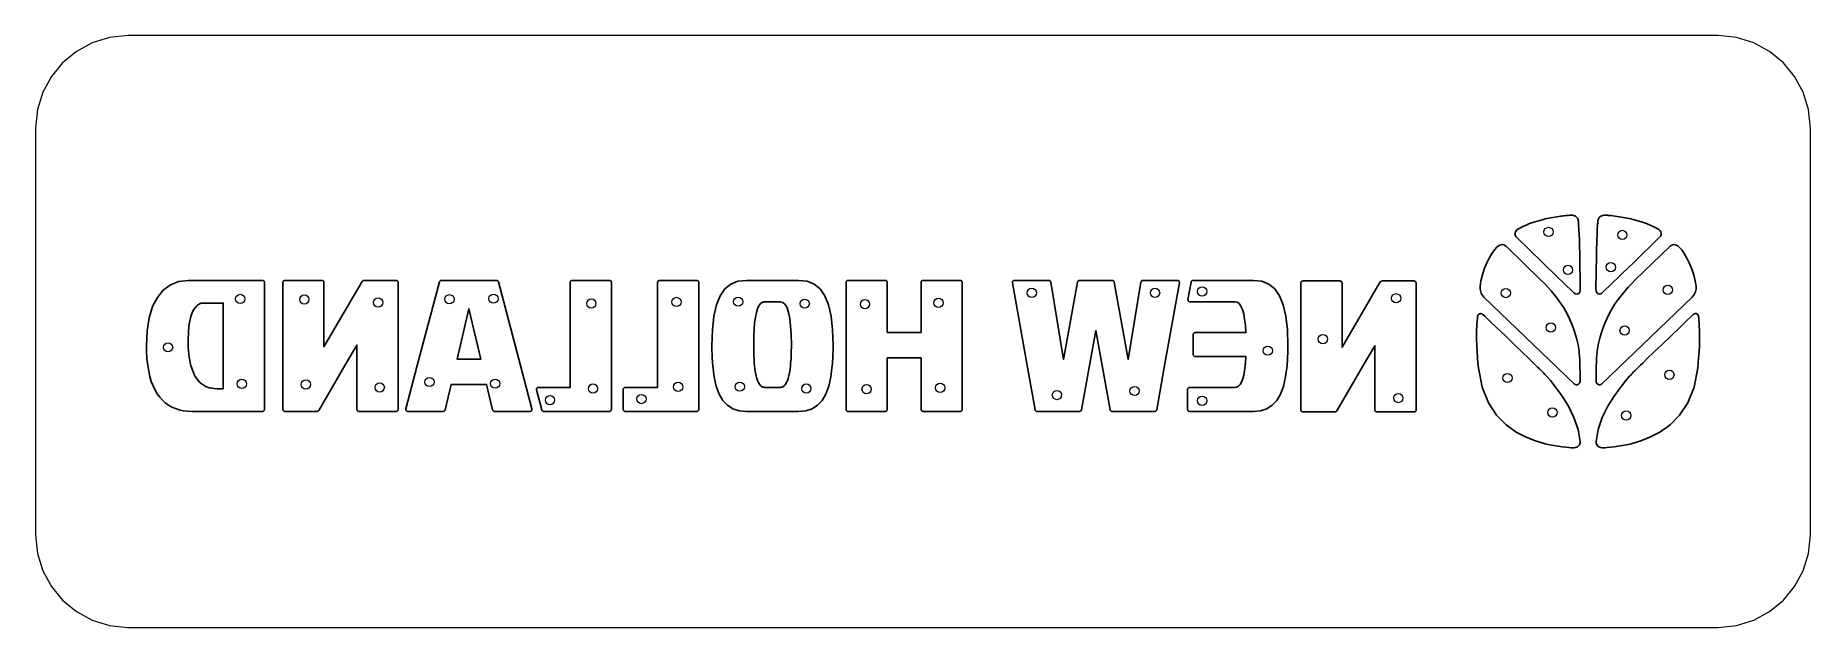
# Model space of a CAD drawing. Header units: millimetres. Extents: x -1219 to 1219, y -406 to 406.
import ezdxf

# ---------------------------------------------------------------- set-up
doc = ezdxf.new("R2010")
doc.units = ezdxf.units.MM
doc.header["$MEASUREMENT"] = 0
doc.layers.add('Layer 1', color=7, linetype='Continuous')

msp = doc.modelspace()

# ---------------------------------------------------------------- linework, layer by layer
at = {"layer": 'Layer 1', "color": 250, "lineweight": 20}
msp.add_lwpolyline([(1092.2, 406.4), (-1092.2, 406.4), (-1117.7116, 403.8079), (-1141.5117, 396.3789), (-1163.0794, 384.6339), (-1181.8938, 369.0938), (-1197.4339, 350.2794), (-1209.1789, 328.7117), (-1216.6079, 304.9116), (-1219.2, 279.4), (-1219.2, -279.4), (-1216.6079, -304.9116), (-1209.1789, -328.7117), (-1197.4339, -350.2794), (-1181.8938, -369.0938), (-1163.0794, -384.6339), (-1141.5117, -396.3789), (-1117.7116, -403.8079), (-1092.2, -406.4), (1092.2, -406.4), (1117.7116, -403.8079), (1141.5117, -396.3789), (1163.0794, -384.6339), (1181.8938, -369.0938), (1197.4339, -350.2794), (1209.1789, -328.7117), (1216.6079, -304.9116), (1219.2, -279.4), (1219.2, 279.4), (1216.6079, 304.9116), (1209.1789, 328.7117), (1197.4339, 350.2794), (1181.8938, 369.0938), (1163.0794, 384.6339), (1141.5117, 396.3789), (1117.7116, 403.8079), (1092.2, 406.4)], close=True, dxfattribs=at)
at = {"layer": 'Layer 1', "color": 7}
for points in [[(888.7835, 159.6406), (890.4608, 159.7309), (892.0691, 159.6334), (893.5857, 159.3559), (894.9884, 158.9065), (896.2547, 158.2931), (897.3622, 157.5238), (898.2885, 156.6066), (899.0112, 155.5494), (899.5069, 154.4895), (899.8699, 153.4031), (900.1249, 152.2822), (900.2968, 151.1192), (900.4103, 149.9062), (900.49, 148.6353), (900.5608, 147.2989), (900.6473, 145.8891), (901.0417, 139.9041), (901.3759, 133.3936), (901.6533, 126.7271), (901.8772, 120.274), (902.0509, 114.4036), (902.178, 109.4852), (902.2618, 105.8884), (902.3057, 103.9825), (902.8735, 58.3924), (902.6316, 55.5378), (901.9021, 53.518), (900.8091, 52.2281), (899.4767, 51.5631), (898.0292, 51.418), (896.5906, 51.6879), (895.2852, 52.2677), (894.237, 53.0524), (892.4649, 54.8109), (889.2066, 57.9846), (884.687, 62.3611), (879.1307, 67.7278), (872.7626, 73.8722), (865.8075, 80.5816), (858.4901, 87.6435), (851.0351, 94.8454), (815.3767, 129.3218), (814.5111, 130.2806), (813.8204, 131.3704), (813.3517, 132.5709), (813.1523, 133.8621), (813.2693, 135.2235), (813.75, 136.635), (814.6415, 138.0764), (815.991, 139.5273), (817.8704, 140.9532), (820.5857, 142.5635), (824.0993, 144.3188), (828.3738, 146.1797), (833.3717, 148.1065), (839.0555, 150.06), (845.3876, 152.0005), (852.3307, 153.8887), (854.6833, 154.4824), (857.1991, 155.0662), (859.8386, 155.6345), (862.5625, 156.1817), (865.3312, 156.7023), (868.1053, 157.1906), (870.8454, 157.6413), (873.5121, 158.0486), (875.4057, 158.3043), (877.3096, 158.545), (879.2209, 158.7701), (881.1367, 158.9789), (883.0542, 159.1707), (884.9705, 159.345), (886.8827, 159.501), (888.788, 159.638), (888.7835, 159.6406)], [(938.5783, 159.6425), (936.8887, 159.7329), (935.2769, 159.6353), (933.7633, 159.3578), (932.368, 158.9084), (931.1111, 158.295), (930.0129, 157.5257), (929.0934, 156.6085), (928.3729, 155.5513), (927.8703, 154.4915), (927.5037, 153.405), (927.2474, 152.2842), (927.0754, 151.1211), (926.962, 149.9081), (926.8813, 148.6373), (926.8074, 147.3009), (926.7145, 145.8911), (926.3183, 139.9061), (925.9799, 133.3956), (925.6979, 126.7291), (925.4707, 120.2759), (925.2967, 114.4055), (925.1743, 109.4871), (925.102, 105.8903), (925.0783, 103.9844), (924.5106, 58.3943), (924.7529, 55.5397), (925.4817, 53.5199), (926.5722, 52.23), (927.8994, 51.565), (929.3385, 51.42), (930.7645, 51.6898), (932.0526, 52.2696), (933.0779, 53.0544), (934.8503, 54.8109), (938.1097, 57.98), (942.6322, 62.3508), (948.1936, 67.7123), (954.57, 73.8537), (961.5374, 80.5639), (968.8717, 87.6321), (976.3489, 94.8474), (1011.9386, 129.3241), (1012.8049, 130.2829), (1013.4959, 131.3726), (1013.9647, 132.5732), (1014.1641, 133.8643), (1014.0471, 135.2258), (1013.5665, 136.6373), (1012.6752, 138.0786), (1011.3263, 139.5295), (1009.4469, 140.9554), (1006.732, 142.5658), (1003.2198, 144.3211), (998.9483, 146.1819), (993.9556, 148.1088), (988.2799, 150.0622), (981.9591, 152.0028), (975.0314, 153.891), (972.6662, 154.4847), (970.1457, 155.0685), (967.5064, 155.6368), (964.7848, 156.184), (962.0175, 156.7046), (959.2408, 157.1929), (956.4913, 157.6436), (953.8055, 158.0509), (950.7368, 158.4587), (947.8786, 158.7982), (945.2921, 159.0739), (943.0385, 159.29), (941.179, 159.4506), (939.775, 159.56), (938.8877, 159.6226), (938.5783, 159.6425)], [(801.5136, 116.4851), (848.7621, 70.7123), (853.7863, 65.6958), (858.4716, 60.7385), (862.8327, 55.8421), (866.884, 51.0081), (870.6403, 46.2381), (874.1161, 41.5335), (877.3261, 36.896), (880.2848, 32.3272), (884.2579, 25.3976), (888.1064, 17.5678), (891.7143, 9.0497), (894.9654, 0.0555), (897.7435, -9.203), (899.9324, -18.5136), (901.4162, -27.6643), (902.0785, -36.4432), (902.1028, -36.9475), (902.1662, -38.3678), (902.2546, -40.5653), (902.354, -43.4012), (902.4502, -46.7367), (902.5292, -50.4329), (902.5769, -54.3511), (902.5791, -58.3524), (902.6028, -59.7604), (902.6225, -61.1652), (902.636, -62.557), (902.6409, -63.9264), (902.6353, -65.2637), (902.6168, -66.5594), (902.5833, -67.804), (902.5326, -68.9878), (902.2435, -70.3996), (901.6036, -71.5304), (900.6989, -72.3757), (899.6154, -72.9314), (898.4392, -73.1931), (897.2563, -73.1564), (896.1526, -72.817), (895.2141, -72.1707), (770.6275, 47.2138), (769.0999, 48.8703), (767.861, 50.6368), (766.8905, 52.4891), (766.1682, 54.4029), (765.6738, 56.3541), (765.3873, 58.3184), (765.2883, 60.2716), (765.3566, 62.1895), (766.4284, 69.7079), (768.4068, 77.6191), (771.097, 85.613), (774.3039, 93.3792), (777.8327, 100.6072), (781.4884, 106.987), (785.0762, 112.208), (788.401, 115.96), (790.5061, 117.6433), (792.5014, 118.6923), (794.3752, 119.1929), (796.1159, 119.2314), (797.7118, 118.8935), (799.1511, 118.2655), (800.4223, 117.4333), (801.5136, 116.4829), (801.5136, 116.4851)], [(1025.8033, 116.4832), (978.5548, 70.7127), (973.532, 65.6961), (968.8518, 60.7389), (964.4988, 55.8425), (960.4575, 51.0085), (956.7126, 46.2384), (953.2485, 41.5339), (950.0499, 36.8964), (947.1012, 32.3275), (943.1049, 25.3979), (939.2399, 17.5681), (935.6222, 9.05), (932.3679, 0.0558), (929.593, -9.2027), (927.4136, -18.5133), (925.9458, -27.664), (925.3056, -36.4429), (925.2813, -36.9472), (925.2176, -38.3675), (925.1283, -40.565), (925.0273, -43.4009), (924.9284, -46.7364), (924.8455, -50.4326), (924.7923, -54.3508), (924.7827, -58.3521), (924.7436, -59.7601), (924.7125, -61.1648), (924.6911, -62.5567), (924.6808, -63.926), (924.6832, -65.2634), (924.7, -66.5591), (924.7326, -67.8037), (924.7827, -68.9875), (925.0946, -70.3993), (925.7517, -71.5301), (926.6687, -72.3754), (927.7603, -72.9311), (928.9415, -73.1928), (930.127, -73.1561), (931.2317, -72.8167), (932.1703, -72.1704), (1056.6878, 47.2141), (1058.2161, 48.8706), (1059.4555, 50.6371), (1060.4264, 52.4894), (1061.149, 54.4032), (1061.6434, 56.3544), (1061.9301, 58.3187), (1062.0292, 60.2719), (1061.961, 62.1898), (1060.9085, 69.7082), (1058.9395, 77.6195), (1056.2519, 85.6133), (1053.0436, 93.3795), (1049.5125, 100.6076), (1045.8564, 106.9873), (1042.2733, 112.2083), (1038.9611, 115.9603), (1036.8412, 117.6436), (1034.8346, 118.6926), (1032.9526, 119.1932), (1031.2064, 119.2317), (1029.6071, 118.8938), (1028.1661, 118.2658), (1026.8947, 117.4336), (1025.8039, 116.4832), (1025.8033, 116.4832)], [(-904.7587, -46.8982), (-904.7587, -106.852), (-904.8156, -107.4304), (-904.979, -107.9663), (-905.2384, -108.4492), (-905.5831, -108.8682), (-906.0023, -109.2128), (-906.4855, -109.4721), (-907.022, -109.6355), (-907.6011, -109.6924), (-1004.0057, -109.6921), (-1010.2197, -109.4507), (-1016.1251, -108.7279), (-1021.7183, -107.5263), (-1026.9955, -105.8483), (-1031.953, -103.6963), (-1036.5871, -101.0727), (-1040.8941, -97.9799), (-1044.8704, -94.4204), (-1048.6018, -90.2436), (-1051.989, -85.5565), (-1055.0311, -80.3623), (-1057.727, -74.6643), (-1060.0757, -68.4656), (-1062.0761, -61.7696), (-1063.7272, -54.5794), (-1065.0279, -46.8982), (-1065.43, -43.7053), (-1065.7837, -40.4335), (-1066.0874, -37.0823), (-1066.3396, -33.6515), (-1066.5385, -30.1408), (-1066.6827, -26.5498), (-1066.7703, -22.8784), (-1066.7999, -19.1261), (-1065.8333, 1.0185), (-1062.9747, 18.7925), (-1058.2859, 34.0988), (-1051.8287, 46.8401), (-1043.665, 56.9192), (-1033.8565, 64.239), (-1022.4651, 68.7021), (-1009.5526, 70.2114), (-907.5988, 70.2117), (-907.0205, 70.155), (-906.4849, 69.9924), (-906.0024, 69.735), (-905.5838, 69.394), (-905.2396, 68.9804), (-904.9807, 68.5055), (-904.8175, 67.9804), (-904.7607, 67.4162), (-904.7587, -46.8982)], [(-721.0152, -46.8962), (-721.0152, 67.4162), (-721.0719, 67.9805), (-721.2345, 68.5059), (-721.4919, 68.9811), (-721.833, 69.3951), (-722.2465, 69.7366), (-722.7214, 69.9943), (-723.2466, 70.1572), (-723.8108, 70.214), (-767.8096, 70.2136), (-768.1643, 70.1894), (-768.5115, 70.1184), (-768.8477, 70.0032), (-769.1694, 69.8462), (-769.473, 69.6498), (-769.755, 69.4165), (-770.012, 69.1489), (-770.2404, 68.8493), (-822.8757, -20.8756), (-822.8754, 67.4162), (-822.9322, 67.9805), (-823.095, 68.5059), (-823.3526, 68.9811), (-823.6939, 69.3951), (-824.1075, 69.7366), (-824.5824, 69.9943), (-825.1073, 70.1572), (-825.6709, 70.214), (-876.6458, 70.2136), (-877.2002, 70.1568), (-877.7145, 69.994), (-878.1783, 69.7363), (-878.5811, 69.3949), (-878.9126, 68.9809), (-879.1623, 68.5056), (-879.3198, 67.9802), (-879.3746, 67.4158), (-879.3746, -46.8982), (-879.3746, -106.852), (-879.3198, -107.4304), (-879.1623, -107.9663), (-878.9126, -108.4492), (-878.5811, -108.8682), (-878.1783, -109.2128), (-877.7145, -109.4721), (-877.2002, -109.6355), (-876.6458, -109.6924), (-832.5334, -109.6921), (-832.156, -109.6688), (-831.7923, -109.5997), (-831.4455, -109.4858), (-831.119, -109.3283), (-830.816, -109.1281), (-830.5397, -108.8865), (-830.2934, -108.6045), (-830.0803, -108.2832), (-794.1482, -46.8982), (-794.1485, -46.8982), (-777.5812, -18.672), (-777.6258, -46.8982), (-777.7394, -106.852), (-777.6758, -107.4304), (-777.4944, -107.9663), (-777.2097, -108.4492), (-776.836, -108.8682), (-776.3877, -109.2128), (-775.8792, -109.4721), (-775.3248, -109.6355), (-774.7389, -109.6924), (-723.8108, -109.6921), (-723.2467, -109.6341), (-722.7213, -109.4701), (-722.246, -109.2113), (-721.8319, -108.8689), (-721.4903, -108.4541), (-721.2324, -107.9782), (-721.0694, -107.4525), (-721.0126, -106.8882), (-721.013, -106.8517), (-721.013, -46.8962), (-721.0152, -46.8962)], [(-694.6743, -46.8982), (-664.1755, 68.1437), (-664.0338, 68.5783), (-663.8196, 68.9749), (-663.5411, 69.3273), (-663.2065, 69.6293), (-662.8239, 69.8749), (-662.4017, 70.0579), (-661.948, 70.1722), (-661.471, 70.2117), (-585.7222, 70.2117), (-585.2605, 70.1722), (-584.8172, 70.0579), (-584.4004, 69.8749), (-584.0182, 69.6293), (-583.6786, 69.3273), (-583.3895, 68.9749), (-583.1591, 68.5783), (-582.9954, 68.1437), (-552.7906, -46.8982), (-537.223, -106.1687), (-537.1569, -106.4943), (-537.1281, -106.8209), (-537.1356, -107.1455), (-537.1782, -107.4648), (-537.2549, -107.7754), (-537.3647, -108.0743), (-537.5064, -108.3581), (-537.679, -108.6237), (-537.9023, -108.8652), (-538.1449, -109.078), (-538.4052, -109.2611), (-538.6811, -109.4133), (-538.9709, -109.5336), (-539.2727, -109.6209), (-539.5847, -109.6741), (-539.9049, -109.6921), (-588.5626, -109.6921), (-589.0403, -109.6506), (-589.4948, -109.5306), (-589.9182, -109.3388), (-590.3026, -109.0816), (-590.6401, -108.7658), (-590.9226, -108.3981), (-591.1424, -107.985), (-591.2914, -107.5331), (-599.4491, -72.7384), (-648.1756, -72.7381), (-656.2889, -107.5328), (-656.44, -107.9874), (-656.6605, -108.4013), (-656.943, -108.7685), (-657.2796, -109.083), (-657.6629, -109.3386), (-658.0851, -109.5293), (-658.5387, -109.6491), (-659.016, -109.6918), (-707.6734, -109.6921), (-707.9938, -109.6742), (-708.3061, -109.6213), (-708.6082, -109.5342), (-708.8984, -109.4141), (-709.1747, -109.262), (-709.4353, -109.0789), (-709.6782, -108.8658), (-709.9015, -108.6237), (-710.0953, -108.3383), (-710.2511, -108.0451), (-710.3692, -107.745), (-710.4497, -107.4389), (-710.4928, -107.1276), (-710.4988, -106.8119), (-710.4678, -106.4927), (-710.4002, -106.1707), (-694.6743, -46.8982)], [(-428.113, -46.8962), (-428.113, 67.4162), (-428.1697, 67.9805), (-428.3322, 68.5059), (-428.589, 68.9811), (-428.9287, 69.3951), (-429.3397, 69.7366), (-429.8107, 69.9943), (-430.33, 70.1572), (-430.8863, 70.214), (-481.8854, 70.2136), (-482.4411, 70.1568), (-482.9599, 69.994), (-483.4305, 69.7363), (-483.8413, 69.3949), (-484.1809, 68.9809), (-484.4376, 68.5056), (-484.6001, 67.9802), (-484.6568, 67.4158), (-484.6568, -46.8982), (-484.6568, -76.7605), (-528.2702, -76.7605), (-528.5853, -76.7814), (-528.8982, -76.8424), (-529.2042, -76.9406), (-529.499, -77.0734), (-529.7779, -77.2381), (-530.0363, -77.4318), (-530.2698, -77.6519), (-530.4738, -77.8957), (-530.6686, -78.1591), (-530.827, -78.4357), (-530.9486, -78.7239), (-531.0333, -79.0222), (-531.0808, -79.3289), (-531.0907, -79.6425), (-531.0627, -79.9613), (-530.9967, -80.2839), (-523.7695, -107.6018), (-523.6279, -108.0502), (-523.4143, -108.4552), (-523.1374, -108.812), (-522.806, -109.1153), (-522.4287, -109.36), (-522.0144, -109.5411), (-521.5717, -109.6535), (-521.1095, -109.6921), (-430.8863, -109.6921), (-430.33, -109.6353), (-429.8107, -109.4718), (-429.3397, -109.2125), (-428.9287, -108.868), (-428.589, -108.449), (-428.3322, -107.9662), (-428.1697, -107.4302), (-428.113, -106.8517), (-428.113, -46.8982), (-428.113, -46.8962)], [(-307.9581, -46.8962), (-307.9581, 67.4162), (-308.0148, 67.9805), (-308.1774, 68.5059), (-308.4347, 68.9811), (-308.7756, 69.3951), (-309.1889, 69.7366), (-309.6635, 69.9943), (-310.1881, 70.1572), (-310.7517, 70.214), (-361.684, 70.2136), (-362.2623, 70.1568), (-362.798, 69.994), (-363.2805, 69.7363), (-363.6991, 69.3949), (-364.0433, 68.9809), (-364.3022, 68.5056), (-364.4654, 67.9802), (-364.5222, 67.4158), (-364.5222, -46.8982), (-364.5241, -46.8982), (-364.5241, -76.7605), (-408.9771, -76.7605), (-409.5334, -76.8174), (-410.0527, -76.9808), (-410.5236, -77.2402), (-410.9346, -77.5849), (-411.2743, -78.0041), (-411.5311, -78.4873), (-411.6936, -79.0238), (-411.7503, -79.6029), (-411.7503, -106.8501), (-411.6936, -107.4292), (-411.5311, -107.9657), (-411.2743, -108.4489), (-410.9346, -108.8681), (-410.5236, -109.2127), (-410.0527, -109.4721), (-409.5334, -109.6356), (-408.9771, -109.6924), (-310.7536, -109.6921), (-310.1894, -109.6341), (-309.664, -109.4701), (-309.1887, -109.2113), (-308.7747, -108.8689), (-308.4331, -108.4541), (-308.1752, -107.9782), (-308.0123, -107.4525), (-307.9555, -106.8882), (-307.9558, -106.8517), (-307.9562, -46.8962), (-307.9581, -46.8962)], [(-288.8912, -46.8982), (-286.9386, -62.1508), (-283.958, -75.1571), (-279.9161, -85.9825), (-274.7794, -94.6928), (-268.5146, -101.3533), (-261.0884, -106.0297), (-252.4672, -108.7874), (-242.6178, -109.6921), (-170.9157, -109.6921), (-161.0588, -108.7874), (-152.432, -106.0297), (-145.0015, -101.3533), (-138.734, -94.6928), (-133.5958, -85.9825), (-129.5534, -75.1571), (-126.5733, -62.1508), (-124.6219, -46.8982), (-124.3665, -43.7903), (-124.1471, -40.6027), (-123.9631, -37.3342), (-123.814, -33.9837), (-123.6991, -30.5502), (-123.6178, -27.0325), (-123.5695, -23.4296), (-123.5535, -19.7404), (-124.2257, 2.2384), (-126.2812, 20.9306), (-129.778, 36.446), (-134.7743, 48.8942), (-141.328, 58.3851), (-149.4975, 65.0284), (-159.3407, 68.934), (-170.9157, 70.2114), (-242.6178, 70.2117), (-254.1721, 68.9343), (-264.0035, 65.0288), (-272.1682, 58.3855), (-278.7223, 48.8946), (-283.7221, 36.4463), (-287.2238, 20.931), (-289.2836, 2.2388), (-289.9577, -19.74), (-289.9417, -23.4292), (-289.8934, -27.0322), (-289.8122, -30.5499), (-289.6974, -33.9835), (-289.5485, -37.334), (-289.3649, -40.6026), (-289.146, -43.7903), (-288.8912, -46.8982)], [(-2.6688, -46.8962), (-2.6688, -36.2163), (-49.1227, -36.2163), (-49.1227, -46.9001), (-49.1249, -46.9001), (-49.1249, -106.852), (-49.1817, -107.4304), (-49.3449, -107.9663), (-49.6038, -108.4492), (-49.948, -108.8682), (-50.3666, -109.2128), (-50.8491, -109.4721), (-51.3848, -109.6355), (-51.9631, -109.6924), (-102.8954, -109.6921), (-103.4511, -109.6353), (-103.9699, -109.4718), (-104.4405, -109.2125), (-104.8513, -108.868), (-105.1908, -108.449), (-105.4475, -107.9662), (-105.61, -107.4302), (-105.6667, -106.8517), (-105.6667, -46.9001), (-105.6667, -46.8962), (-105.6667, 67.4181), (-105.6101, 67.9824), (-105.4478, 68.5078), (-105.1913, 68.983), (-104.852, 69.397), (-104.4413, 69.7385), (-103.9707, 69.9962), (-103.4516, 70.1591), (-102.8954, 70.2159), (-51.9631, 70.2156), (-51.3848, 70.1588), (-50.8491, 69.996), (-50.3666, 69.7383), (-49.948, 69.3968), (-49.6038, 68.9829), (-49.3449, 68.5076), (-49.1817, 67.9822), (-49.1249, 67.4178), (-49.1249, -1.2839), (-2.6688, -1.2835), (-2.6688, 67.4162), (-2.612, 67.9805), (-2.4488, 68.5059), (-2.1899, 68.9811), (-1.8457, 69.3951), (-1.4271, 69.7366), (-0.9446, 69.9943), (-0.409, 70.1572), (0.1693, 70.214), (51.1013, 70.2136), (51.6605, 70.1568), (52.1875, 69.994), (52.6691, 69.7363), (53.0925, 69.3949), (53.4444, 68.9809), (53.712, 68.5056), (53.8821, 67.9802), (53.9417, 67.4158), (53.9417, -46.8982), (53.9437, -46.8982), (53.9437, -106.852), (53.8841, -107.4304), (53.714, -107.9663), (53.4463, -108.4492), (53.0942, -108.8682), (52.6706, -109.2128), (52.1886, -109.4721), (51.6611, -109.6355), (51.1013, -109.6924), (0.1713, -109.6921), (-0.4077, -109.6353), (-0.944, -109.4718), (-1.4269, -109.2125), (-1.8458, -108.868), (-2.19, -108.449), (-2.4491, -107.9662), (-2.6123, -107.4302), (-2.6691, -106.8517), (-2.6688, -46.8962)], [(143.1211, -46.8982), (153.9166, -107.373), (154.0365, -107.8556), (154.236, -108.298), (154.5067, -108.6928), (154.8396, -109.0325), (155.2262, -109.3098), (155.6578, -109.517), (156.1257, -109.6469), (156.6211, -109.6918), (156.643, -109.6918), (215.0747, -109.6921), (215.5756, -109.6485), (216.0506, -109.5219), (216.4904, -109.3187), (216.8862, -109.0452), (217.2287, -108.7077), (217.5088, -108.3126), (217.7177, -107.8662), (217.846, -107.3749), (228.7551, -46.9001), (237.5048, 1.3277), (246.1877, -46.8982), (257.0946, -107.373), (257.2166, -107.8644), (257.4227, -108.3109), (257.7028, -108.7063), (258.0471, -109.0442), (258.4457, -109.318), (258.8886, -109.5216), (259.366, -109.6484), (259.8678, -109.6921), (318.2995, -109.6921), (318.8004, -109.6485), (319.2754, -109.5219), (319.7152, -109.3187), (320.111, -109.0452), (320.4535, -108.7077), (320.7336, -108.3126), (320.9425, -107.8662), (321.0708, -107.3749), (331.8663, -46.9001), (352.1394, 66.8949), (352.1926, 67.4313), (352.1812, 67.6796), (352.1472, 67.9242), (352.0914, 68.1638), (352.0141, 68.3969), (351.916, 68.622), (351.7976, 68.8376), (351.6595, 69.0423), (351.5022, 69.2347), (351.3014, 69.4542), (351.0794, 69.6483), (350.8388, 69.8157), (350.5819, 69.9553), (350.3113, 70.0658), (350.0293, 70.1463), (349.7385, 70.1954), (349.4413, 70.212), (349.4119, 70.212), (302.1618, 70.2117), (301.6609, 70.1671), (301.1859, 70.0378), (300.7461, 69.8307), (300.3503, 69.5529), (300.0078, 69.2112), (299.7277, 68.8126), (299.5188, 68.3639), (299.3905, 67.8722), (281.8907, -38.3082), (262.8238, 67.9394), (262.6937, 68.4096), (262.4818, 68.8419), (262.1976, 69.2287), (261.8506, 69.5623), (261.4504, 69.835), (261.0065, 70.0394), (260.5285, 70.1676), (260.026, 70.212), (214.8923, 70.2117), (214.3932, 70.1672), (213.9227, 70.0388), (213.4884, 69.8343), (213.0976, 69.5615), (212.758, 69.228), (212.4771, 68.8416), (212.2622, 68.41), (212.121, 67.941), (193.0299, -38.3085), (175.5543, 67.8719), (175.4261, 68.3602), (175.2184, 68.8072), (174.9397, 69.2057), (174.5989, 69.5482), (174.2045, 69.8275), (173.7653, 70.036), (173.2899, 70.1666), (172.7872, 70.2117), (172.7807, 70.2117), (125.599, 70.2117), (125.2788, 70.1958), (124.9677, 70.1486), (124.6683, 70.0704), (124.3833, 69.9619), (124.1154, 69.8235), (123.8671, 69.6559), (123.6411, 69.4594), (123.44, 69.2347), (123.2431, 68.9938), (123.0788, 68.7323), (122.9474, 68.453), (122.8495, 68.1591), (122.7857, 67.8534), (122.7564, 67.5389), (122.7621, 67.2185), (122.8035, 66.8952), (143.1211, -46.8982)], [(500.0886, -46.8982), (500.3509, -43.7903), (500.5758, -40.6027), (500.7639, -37.3342), (500.9162, -33.9837), (501.0333, -30.5502), (501.116, -27.0325), (501.165, -23.4296), (501.1812, -19.7404), (500.508, 2.2384), (498.4501, 20.9306), (494.9502, 36.446), (489.9511, 48.8942), (483.3956, 58.3851), (475.2262, 65.0284), (465.3858, 68.934), (453.8171, 70.2114), (370.9812, 70.2117), (370.5007, 70.1672), (370.0394, 70.0388), (369.6075, 69.8343), (369.2154, 69.5615), (368.8735, 69.228), (368.5921, 68.8416), (368.3817, 68.41), (368.2525, 67.941), (364.0032, 44.1445), (363.9759, 43.8439), (363.98, 43.5406), (364.0147, 43.2383), (364.079, 42.9408), (364.1722, 42.6518), (364.2932, 42.3752), (364.4413, 42.1146), (364.6155, 41.8738), (364.8239, 41.6336), (365.0552, 41.4256), (365.3066, 41.2496), (365.5757, 41.1057), (365.8596, 40.9938), (366.1559, 40.9139), (366.4617, 40.866), (366.7745, 40.85), (428.5001, 40.85), (431.6181, 40.1986), (434.3765, 38.2384), (436.7785, 34.9603), (438.827, 30.3554), (440.5249, 24.4147), (441.8752, 17.1291), (442.8809, 8.4896), (443.5449, -1.5127), (374.0486, -1.5127), (373.4695, -1.5695), (372.933, -1.7323), (372.4498, -1.99), (372.0306, -2.3315), (371.6859, -2.7454), (371.4265, -3.2207), (371.2631, -3.7461), (371.2062, -4.3105), (371.2062, -31.6265), (371.2631, -32.1822), (371.4265, -32.701), (371.6858, -33.1716), (372.0303, -33.5824), (372.4493, -33.9219), (372.9322, -34.1786), (373.4682, -34.3411), (374.0466, -34.3978), (443.5449, -34.3978), (443.457, -36.0793), (443.3625, -37.7284), (443.2612, -39.3442), (443.1527, -40.9261), (443.0368, -42.4731), (442.9132, -43.9847), (442.7815, -45.46), (442.6414, -46.8982), (442.6366, -46.8982), (441.7468, -53.9496), (440.61, -60.0399), (439.2245, -65.1757), (437.5884, -69.3634), (435.6998, -72.6092), (433.5568, -74.9198), (431.1575, -76.3014), (428.5001, -76.7605), (366.2068, -76.7605), (365.6505, -76.8174), (365.1312, -76.9808), (364.6602, -77.2402), (364.2492, -77.5849), (363.9095, -78.0041), (363.6527, -78.4873), (363.4902, -79.0238), (363.4335, -79.6029), (363.4335, -106.8501), (363.4902, -107.4292), (363.6527, -107.9657), (363.9095, -108.4489), (364.2492, -108.8681), (364.6602, -109.2127), (365.1312, -109.4721), (365.6505, -109.6356), (366.2068, -109.6924), (453.8171, -109.6921), (463.6858, -108.7874), (472.3161, -106.0297), (479.7438, -101.3533), (486.0043, -94.6928), (491.1335, -85.9825), (495.1668, -75.1571), (498.14, -62.1508), (500.0886, -46.8982)], [(677.4034, -46.8982), (677.4034, 66.5524), (677.3467, 67.1315), (677.1842, 67.668), (676.9274, 68.1512), (676.5877, 68.5705), (676.1767, 68.9151), (675.7058, 69.1745), (675.1865, 69.3379), (674.6302, 69.3948), (630.6778, 69.3948), (630.2999, 69.3697), (629.9362, 69.2968), (629.5902, 69.1797), (629.2653, 69.0217), (628.9649, 68.8265), (628.6924, 68.5976), (628.4514, 68.3385), (628.2451, 68.0527), (575.6098, -21.739), (575.6101, 66.5524), (575.5533, 67.1315), (575.3901, 67.668), (575.131, 68.1512), (574.7868, 68.5705), (574.3679, 68.9151), (573.885, 69.1745), (573.3487, 69.3379), (572.7697, 69.3948), (521.8396, 69.3948), (521.2764, 69.3379), (520.7538, 69.1745), (520.2824, 68.9151), (519.873, 68.5705), (519.536, 68.1512), (519.2822, 67.668), (519.1221, 67.1315), (519.0664, 66.5524), (519.0664, -46.8982), (519.0664, -107.7154), (519.1221, -108.2711), (519.2822, -108.7899), (519.536, -109.2605), (519.873, -109.6713), (520.2824, -110.0109), (520.7538, -110.2676), (521.2764, -110.4301), (521.8396, -110.4868), (565.9053, -110.4868), (565.9592, -110.4871), (566.3221, -110.4632), (566.6743, -110.3929), (567.0116, -110.2785), (567.3302, -110.1223), (567.6261, -109.9266), (567.8954, -109.6935), (568.134, -109.4253), (568.338, -109.1244), (604.7911, -46.8982), (620.8597, -19.4686), (620.8597, -46.8982), (620.8578, -107.7154), (620.9146, -108.2711), (621.0781, -108.7899), (621.3375, -109.2605), (621.6821, -109.6713), (622.1013, -110.0109), (622.5845, -110.2676), (623.121, -110.4301), (623.7001, -110.4868), (674.6302, -110.4868), (675.1881, -110.4288), (675.7081, -110.2664), (676.179, -110.0106), (676.5897, -109.6723), (676.9286, -109.2626), (677.1847, -108.7926), (677.3466, -108.2732), (677.4031, -107.7154), (677.4034, -46.8982)], [(-961.3044, -46.8982), (-961.3044, 39.0764), (-989.1901, 39.0764), (-990.3302, 39.0106), (-991.4636, 38.8143), (-992.5859, 38.4891), (-993.6925, 38.0366), (-994.7789, 37.4584), (-995.8405, 36.756), (-996.8727, 35.9311), (-997.8711, 34.9852), (-999.9042, 32.6569), (-1001.9421, 29.5529), (-1003.8996, 25.5645), (-1005.6919, 20.5832), (-1007.2338, 14.5002), (-1008.4404, 7.207), (-1009.2267, -1.405), (-1009.5077, -11.4444), (-1009.446, -16.5716), (-1009.2613, -21.5032), (-1008.954, -26.2378), (-1008.5247, -30.7738), (-1007.9738, -35.1094), (-1007.3019, -39.243), (-1006.5095, -43.1732), (-1005.597, -46.8982), (-1004.4517, -50.1766), (-1003.3871, -53.2408), (-1002.3154, -56.1329), (-1001.1488, -58.8952), (-999.7995, -61.5696), (-998.1798, -64.1986), (-996.2019, -66.8241), (-993.778, -69.4884), (-991.433, -71.6048), (-988.915, -73.4382), (-986.226, -74.9889), (-983.3678, -76.2571), (-980.3423, -77.2431), (-977.1515, -77.9471), (-973.7972, -78.3693), (-970.2814, -78.51), (-961.3044, -78.51), (-961.3044, -46.8982)], [(-607.6314, -37.8076), (-623.8114, 31.3036), (-639.9933, -37.8076), (-607.6314, -37.8076)], [(-231.4373, -46.8982), (-231.7168, -43.8161), (-231.958, -40.5852), (-232.1612, -37.2041), (-232.3268, -33.6712), (-232.4551, -29.9847), (-232.5463, -26.1432), (-232.6008, -22.1451), (-232.6189, -17.9887), (-232.4745, -6.8036), (-232.0392, 3.171), (-231.3098, 11.9473), (-230.2833, 19.5376), (-228.9563, 25.9539), (-227.3257, 31.2085), (-225.3885, 35.3136), (-223.1413, 38.2814), (-222.4718, 38.8807), (-221.7899, 39.4012), (-221.092, 39.8425), (-220.3742, 40.2043), (-219.633, 40.4863), (-218.8646, 40.6881), (-218.0654, 40.8095), (-217.2317, 40.85), (-196.2327, 40.85), (-192.603, 39.9456), (-189.4665, 37.2237), (-186.8204, 32.6716), (-184.6618, 26.2765), (-182.9879, 18.0255), (-181.7958, 7.9059), (-181.0826, -4.0952), (-180.8455, -17.9906), (-180.8638, -22.146), (-180.9195, -26.1434), (-181.0135, -29.9844), (-181.147, -33.6705), (-181.321, -37.2033), (-181.5364, -40.5845), (-181.7944, -43.8156), (-182.096, -46.8982), (-182.0962, -46.8982), (-182.6864, -51.9757), (-183.4007, -56.5736), (-184.2397, -60.6938), (-185.2038, -64.3382), (-186.2937, -67.5085), (-187.5098, -70.2067), (-188.8528, -72.4345), (-190.3231, -74.1938), (-190.9885, -74.8129), (-191.6721, -75.3425), (-192.3752, -75.7847), (-193.0992, -76.1417), (-193.8456, -76.4156), (-194.6157, -76.6087), (-195.4109, -76.7229), (-196.2327, -76.7605), (-217.2317, -76.7605), (-218.0654, -76.7229), (-218.8644, -76.6087), (-219.6325, -76.4156), (-220.3735, -76.1417), (-221.0911, -75.7847), (-221.7891, -75.3425), (-222.4713, -74.8129), (-223.1413, -74.1938), (-224.6136, -72.4344), (-225.9619, -70.2065), (-227.1861, -67.5083), (-228.2859, -64.338), (-229.2612, -60.6937), (-230.1116, -56.5736), (-230.8371, -51.9757), (-231.4373, -46.8982)], [(761.6728, 18.7565), (760.9292, 8.9978), (760.5794, -0.6539), (760.557, -10.0871), (760.7957, -19.1907), (761.2294, -27.8534), (761.7917, -35.9638), (762.4164, -43.4108), (763.0371, -50.083), (768.0071, -76.4609), (776.6635, -97.9166), (788.0376, -114.9881), (801.1605, -128.2137), (815.0633, -138.1314), (828.7772, -145.2795), (841.3333, -150.196), (851.7627, -153.4192), (856.066, -154.5157), (861.1376, -155.5984), (866.6743, -156.6301), (872.3727, -157.5734), (877.9293, -158.391), (883.0409, -159.0455), (887.4042, -159.4997), (890.7156, -159.7162), (894.1237, -159.6089), (896.8569, -159.0802), (898.9796, -158.2032), (900.5564, -157.0508), (901.6517, -155.696), (902.3299, -154.2117), (902.6555, -152.6711), (902.693, -151.1469), (900.0265, -134.4217), (894.2972, -118.0263), (886.5585, -102.5464), (877.8642, -88.5678), (869.2679, -76.676), (861.8232, -67.4567), (856.5837, -61.4957), (854.6031, -59.3785), (853.935, -58.5328), (852.77, -57.257), (851.1651, -55.5999), (849.1772, -53.6106), (846.8632, -51.338), (844.2801, -48.831), (841.4849, -46.1387), (838.5344, -43.3099), (832.2483, -37.1421), (822.8437, -28.0509), (811.5401, -17.1909), (799.5571, -5.7164), (788.1141, 5.2179), (778.4307, 14.4575), (771.7263, 20.8479), (769.2205, 23.2346), (768.9104, 23.5327), (768.5739, 23.7953), (768.2143, 24.0212), (767.8345, 24.209), (767.4376, 24.3574), (767.0268, 24.4651), (766.605, 24.5306), (766.1754, 24.5528), (765.2346, 24.4729), (764.4017, 24.2403), (763.6796, 23.8657), (763.0713, 23.3597), (762.5796, 22.7329), (762.2074, 21.9961), (761.9575, 21.1598), (761.8329, 20.2348), (761.6728, 18.7565)], [(1065.4834, 20.2364), (1065.5504, 19.6251), (1065.6003, 19.2277), (1065.6315, 18.9652), (1065.6422, 18.7584), (1066.3891, 8.9997), (1066.7462, -0.6519), (1066.7772, -10.0852), (1066.5461, -19.1888), (1066.1169, -27.8515), (1065.5535, -35.9619), (1064.9198, -43.4089), (1064.2798, -50.0811), (1059.3254, -76.459), (1050.6822, -97.9147), (1039.3188, -114.9862), (1026.2038, -128.2118), (1012.3056, -138.1295), (998.5931, -145.2775), (986.0347, -150.1941), (975.5991, -153.4172), (971.3028, -154.5137), (966.2338, -155.5965), (960.6959, -156.6282), (954.9928, -157.5715), (949.4281, -158.389), (944.3055, -159.0436), (939.9288, -159.4977), (936.6017, -159.7142), (933.2082, -159.6069), (930.4855, -159.0782), (928.369, -158.2012), (926.7943, -157.0488), (925.6969, -155.694), (925.0124, -154.2097), (924.6763, -152.6691), (924.6242, -151.1449), (927.2906, -134.4197), (933.0197, -118.0243), (940.758, -102.5445), (949.4519, -88.5658), (958.0478, -76.674), (965.4921, -67.4548), (970.7314, -61.4938), (972.7119, -59.3766), (973.3999, -58.5309), (974.5744, -57.255), (976.1808, -55.598), (978.1644, -53.6087), (980.4708, -51.336), (983.0454, -48.8291), (985.8335, -46.1367), (988.7805, -43.308), (995.0348, -37.1728), (1004.4246, -28.0969), (1015.7266, -17.2388), (1027.7171, -5.7571), (1039.1729, 5.1899), (1048.8703, 14.4435), (1055.586, 20.8452), (1058.0964, 23.2366), (1058.4126, 23.5303), (1058.7539, 23.7896), (1059.1173, 24.0133), (1059.4999, 24.2002), (1059.899, 24.349), (1060.3115, 24.4585), (1060.7345, 24.5274), (1061.1653, 24.5545), (1062.0313, 24.4874), (1062.8308, 24.2858), (1063.5504, 23.9494), (1064.1767, 23.478), (1064.6965, 22.8713), (1065.0965, 22.129), (1065.3632, 21.2508), (1065.4834, 20.2364)]]:
    msp.add_lwpolyline(points, close=True, dxfattribs=at)
at = {"layer": 'Layer 1', "color": 250, "lineweight": 20}
for centre in [(859.3561, 136.7076), (960.7338, 132.5857), (886.0272, 84.5516), (944.8917, 88.2137), (-937.9509, 44.711), (-849.9418, 43.9312), (-650.5286, 44.2655), (-590.0363, 45.0453), (149.4516, 53.0905), (318.7855, 53.0905), (383.3998, 54.9843), (650.007, 45.6356), (800.6673, 52.7792), (1023.1413, 57.2354), (-748.5641, 39.8093), (-455.6056, 38.3271), (-338.5975, 40.5891), (-253.9305, 40.9234), (-162.4793, 38.2737), (-79.7062, 37.4939), (21.3371, 39.3878), (862.4688, 5.3881), (963.8465, 1.2662), (-1037.1004, -21.7971), (473.6369, -26.3405), (549.3916, -10.4098), (-935.7228, -71.9289), (-847.7137, -72.7087), (-746.336, -76.8306), (-678.0454, -69.3665), (-587.8082, -71.5946), (-453.3775, -78.3128), (-336.3694, -76.0508), (-251.7024, -75.7165), (-160.2512, -78.3662), (-77.4781, -79.146), (23.5652, -77.2521), (802.8954, -63.8607), (1025.3694, -59.4045), (-512.3877, -94.2097), (-386.8354, -92.7614), (183.9868, -87.2784), (290.6003, -81.7083), (383.3998, -95.0767), (652.9972, -91.4004), (864.6969, -111.2518), (966.0746, -115.3737)]:
    msp.add_ellipse(centre, major_axis=(0, 6.35), ratio=1, dxfattribs=at)

doc.saveas('drawing.dxf')
